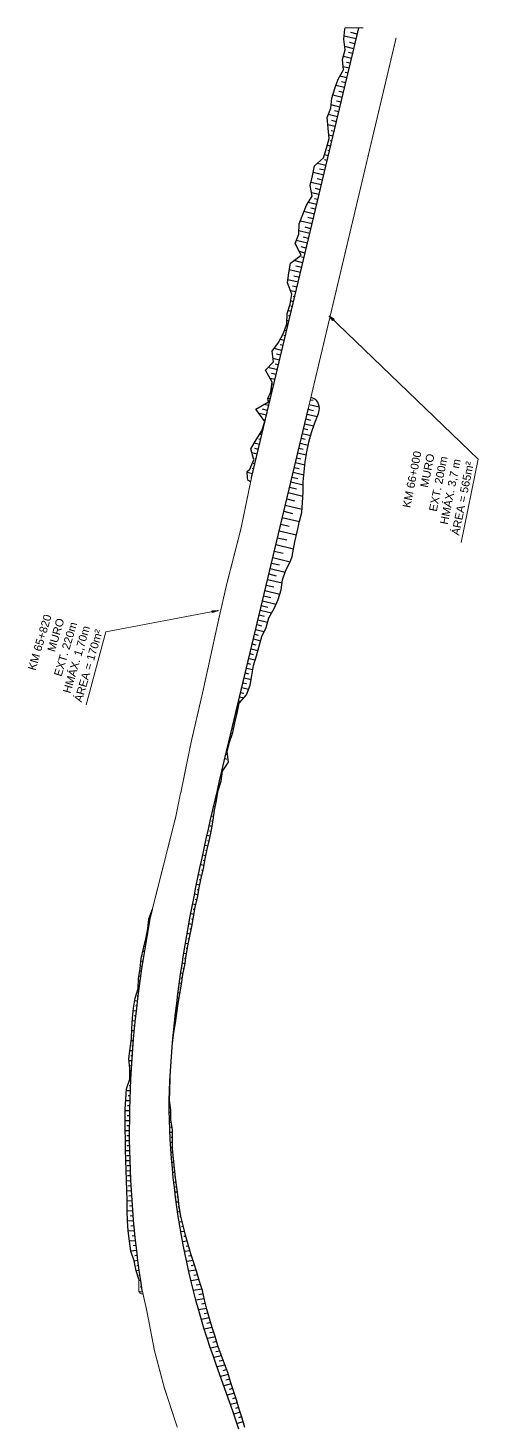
# Model space of a CAD drawing. Header units: metres. Extents: x 288738 to 324331, y 7399322 to 7465117.
# Drawn here: x 304968 to 305193, y 7437224 to 7437922 of the extents above; entities that cross this region are included whole.
import ezdxf

# ---------------------------------------------------------------- set-up
doc = ezdxf.new("R2010")
doc.units = ezdxf.units.M
doc.header["$LTSCALE"] = 10
for name, color, linetype in [('F-HZ-ATERRO-TALUDE', 110, 'Continuous'), ('F-HZ-MUROS', 210, 'Continuous'), ('F-HZ-PIANO-CORTE', 10, 'Continuous'), ('F-HZ-TALUDE', 2, 'Continuous')]:
    doc.layers.add(name, color=color, linetype=linetype)
doc.layers.add('U-HZ-TEXTO-MUROS', color=2, linetype='Continuous', lineweight=0)
doc.styles.add('ARIAL', font='arial.ttf')
doc.styles.add('DIM', font='arial.ttf', dxfattribs={"width": 0.8})
doc.dimstyles.new('U-1_2000', dxfattribs={"dimscale": 2, "dimtxt": 1.5, "dimasz": 0.75, "dimexe": 0.75, "dimexo": 0.75, "dimgap": 0.25, "dimtad": 1, "dimzin": 4, "dimtxsty": 'DIM', "dimblk": 'ARCHTICK', "dimcen": 0.7, "dimdle": 0.75, "dimclrd": 256, "dimclre": 256, "dimclrt": 256, "dimaunit": 1, "dimadec": 3, "dimazin": 2, "dimtfac": 1, "dimtofl": 0, "dimtmove": 0, "dimatfit": 3, "dimldrblk": 'CLOSEDBLANK', "dimfxl": 0, "dimtolj": 1, "dimtzin": 0, "dimlwd": -1, "dimlwe": -1, "dimarcsym": 0})

# ---------------------------------------------------------------- blocks, each defined once
blk = doc.blocks.new('_ArchTick')
at = {"color": 0, "linetype": 'ByBlock', "const_width": 0.15}
blk.add_lwpolyline([(-0.5, -0.5), (0.5, 0.5)], dxfattribs=at)

msp = doc.modelspace()

# ---------------------------------------------------------------- linework, layer by layer
at = {"layer": 'F-HZ-ATERRO-TALUDE', "linetype": 'Continuous', "lineweight": -3}
for p, q in [((305132.28, 7437916.507), (305126.311, 7437917.917)), ((305132.854, 7437918.941), (305129.681, 7437919.687)), ((305131.129, 7437911.642), (305126.564, 7437912.725)), ((305130.552, 7437909.209), (305128.526, 7437909.691)), ((305131.706, 7437914.074), (305128.999, 7437914.715)), ((305128.816, 7437901.913), (305125.833, 7437902.623)), ((305129.974, 7437906.777), (305125.893, 7437907.748)), ((305129.395, 7437904.345), (305127.5, 7437904.796)), ((305127.659, 7437897.049), (305124.156, 7437897.882)), ((305127.08, 7437894.617), (305125.044, 7437895.101)), ((305128.238, 7437899.481), (305126.854, 7437899.81)), ((305125.344, 7437887.32), (305120.625, 7437888.443)), ((305126.501, 7437892.184), (305122.128, 7437893.225)), ((305125.922, 7437889.752), (305123.621, 7437890.3)), ((305124.186, 7437882.456), (305119.81, 7437883.498)), ((305124.765, 7437884.888), (305122.427, 7437885.445)), ((305123.028, 7437877.592), (305118.339, 7437878.708)), ((305122.45, 7437875.16), (305120.156, 7437875.706)), ((305123.607, 7437880.024), (305121.443, 7437880.539)), ((305121.871, 7437872.728), (305118.133, 7437873.617)), ((305120.713, 7437867.864), (305118.662, 7437868.352)), ((305121.292, 7437870.296), (305119.846, 7437870.64)), ((305119.556, 7437863), (305117.89, 7437863.396)), ((305118.977, 7437860.567), (305118.078, 7437860.781)), ((305120.134, 7437865.432), (305119.35, 7437865.618)), ((305117.241, 7437853.271), (305112.849, 7437854.316)), ((305118.398, 7437858.135), (305116.412, 7437858.608)), ((305117.819, 7437855.703), (305116.452, 7437856.029)), ((305116.083, 7437848.407), (305110.76, 7437849.674)), ((305115.504, 7437845.975), (305112.861, 7437846.604)), ((305116.662, 7437850.839), (305113.967, 7437851.48)), ((305114.925, 7437843.543), (305109.629, 7437844.803)), ((305113.768, 7437838.679), (305110.013, 7437839.572)), ((305114.347, 7437841.111), (305111.909, 7437841.691)), ((305112.61, 7437833.815), (305108.356, 7437834.827)), ((305113.189, 7437836.247), (305111.493, 7437836.65)), ((305110.295, 7437824.086), (305104.427, 7437825.483)), ((305111.453, 7437828.95), (305106.194, 7437830.202)), ((305110.874, 7437826.518), (305108.084, 7437827.182)), ((305112.031, 7437831.383), (305109.573, 7437831.968)), ((305109.137, 7437819.222), (305103.676, 7437820.522)), ((305109.716, 7437821.654), (305106.774, 7437822.354)), ((305107.98, 7437814.358), (305102.381, 7437815.691)), ((305107.401, 7437811.926), (305104.902, 7437812.521)), ((305108.559, 7437816.79), (305105.904, 7437817.422)), ((305105.665, 7437804.63), (305101.175, 7437805.698)), ((305106.822, 7437809.494), (305103.862, 7437810.198)), ((305106.243, 7437807.062), (305105.007, 7437807.356)), ((305104.507, 7437799.766), (305098.9, 7437801.1)), ((305103.928, 7437797.333), (305101.204, 7437797.982)), ((305105.086, 7437802.198), (305102.235, 7437802.876)), ((305103.349, 7437794.901), (305098.161, 7437796.136)), ((305102.192, 7437790.037), (305099.504, 7437790.677)), ((305102.771, 7437792.469), (305100.581, 7437792.991)), ((305101.034, 7437785.173), (305099.55, 7437785.526)), ((305101.613, 7437787.605), (305100.814, 7437787.795)), ((305099.877, 7437780.309), (305098.251, 7437780.696)), ((305099.298, 7437777.877), (305098.532, 7437778.059)), ((305100.455, 7437782.741), (305099.719, 7437782.916)), ((305097.562, 7437770.581), (305096.509, 7437770.831)), ((305098.719, 7437775.445), (305097.683, 7437775.691)), ((305098.14, 7437773.013), (305097.73, 7437773.11)), ((305096.404, 7437765.716), (305094.262, 7437766.226)), ((305095.825, 7437763.284), (305094.348, 7437763.636)), ((305096.983, 7437768.149), (305096.254, 7437768.322)), ((305094.089, 7437755.988), (305090.755, 7437756.781)), ((305095.246, 7437760.852), (305091.272, 7437761.798)), ((305094.668, 7437758.42), (305092.541, 7437758.926)), ((305092.931, 7437751.124), (305088.264, 7437752.235)), ((305092.352, 7437748.692), (305090.025, 7437749.246)), ((305093.51, 7437753.556), (305091.864, 7437753.948)), ((305091.774, 7437746.26), (305089.375, 7437746.831)), ((305090.616, 7437741.396), (305089.859, 7437741.576)), ((305091.195, 7437743.828), (305090.727, 7437743.939)), ((305089.458, 7437736.532), (305088.256, 7437736.818)), ((305089.256, 7437735.68), (305088.84, 7437735.779)), ((305090.037, 7437738.964), (305089.637, 7437739.059)), ((305109.471, 7437736.181, -708), (305110.816, 7437735.861, -708)), ((305087.519, 7437728.383), (305083.874, 7437729.251)), ((305088.098, 7437730.816), (305085.599, 7437731.41)), ((305088.677, 7437733.248), (305086.248, 7437733.826)), ((305107.702, 7437728.965), (305112.915, 7437727.725)), ((305108.276, 7437731.377), (305110.966, 7437730.737)), ((305108.897, 7437733.77, -708), (305113.877, 7437732.585, -708)), ((305085.783, 7437721.087), (305085.603, 7437721.13)), ((305086.362, 7437723.519), (305086.143, 7437723.571)), ((305086.941, 7437725.951), (305086.51, 7437726.054)), ((305105.98, 7437721.728), (305108.132, 7437721.216)), ((305106.556, 7437724.148), (305111.108, 7437723.064)), ((305107.13, 7437726.561), (305109.553, 7437725.985)), ((305084.047, 7437713.791), (305081.419, 7437714.416)), ((305084.625, 7437716.223), (305083.716, 7437716.439)), ((305085.204, 7437718.655), (305084.206, 7437718.893)), ((305104.245, 7437714.438), (305108.381, 7437713.454)), ((305104.824, 7437716.87), (305106.889, 7437716.378)), ((305105.403, 7437719.302), (305109.58, 7437718.307)), ((305082.889, 7437708.927), (305080.205, 7437709.566)), ((305082.31, 7437706.495), (305081.625, 7437706.658)), ((305083.468, 7437711.359), (305081.752, 7437711.767)), ((305102.511, 7437707.151), (305104.734, 7437706.622)), ((305103.088, 7437709.578), (305107.376, 7437708.557)), ((305103.666, 7437712.006), (305105.754, 7437711.51)), ((305080.574, 7437699.199), (305077.857, 7437699.845)), ((305081.153, 7437701.631), (305080.304, 7437701.833)), ((305081.731, 7437704.063), (305080.426, 7437704.373)), ((305100.79, 7437699.921), (305106.197, 7437698.634)), ((305101.363, 7437702.327), (305103.889, 7437701.726)), ((305101.936, 7437704.735), (305106.65, 7437703.613)), ((305099.01, 7437692.441), (305102.419, 7437691.629)), ((305099.65, 7437695.128), (305105.875, 7437693.647)), ((305100.218, 7437697.516), (305103.103, 7437696.829)), ((305097.619, 7437686.596), (305101.573, 7437685.655)), ((305098.367, 7437689.739), (305105.705, 7437687.993)), ((305096.139, 7437680.378), (305100.471, 7437679.347)), ((305096.873, 7437683.46), (305105.391, 7437681.433)), ((305094.609, 7437673.948), (305098.882, 7437672.931)), ((305095.401, 7437677.276), (305104.034, 7437675.236)), ((305093.001, 7437667.188), (305097.687, 7437666.073)), ((305093.819, 7437670.629), (305102.486, 7437668.566)), ((305091.405, 7437660.482), (305095.916, 7437659.409)), ((305092.174, 7437663.717), (305100.998, 7437661.618)), ((305089.332, 7437651.772), (305096.822, 7437649.989)), ((305089.987, 7437654.527), (305093.991, 7437653.574)), ((305090.638, 7437657.26), (305099.293, 7437655.2)), ((305087.37, 7437643.53), (305091.157, 7437642.629)), ((305088.035, 7437646.324), (305095.329, 7437644.589)), ((305088.683, 7437649.047), (305092.309, 7437648.185)), ((305086.095, 7437638.173), (305089.758, 7437637.301)), ((305086.704, 7437640.73), (305094.192, 7437638.947)), ((305084.373, 7437630.936), (305090.061, 7437629.582)), ((305084.93, 7437633.275), (305088.107, 7437632.519)), ((305085.497, 7437635.66), (305092.329, 7437634.034)), ((305082.663, 7437623.748), (305085.024, 7437623.187)), ((305083.241, 7437626.178), (305088.084, 7437625.025)), ((305083.817, 7437628.598), (305086.326, 7437628)), ((305080.952, 7437616.561), (305084.582, 7437615.697)), ((305081.529, 7437618.985), (305083.405, 7437618.538)), ((305082.095, 7437621.364), (305086.352, 7437620.351)), ((305079.217, 7437609.27), (305080.897, 7437608.871)), ((305079.795, 7437611.7), (305083.265, 7437610.874)), ((305080.373, 7437614.13), (305082.159, 7437613.705)), ((305077.484, 7437601.988), (305080.701, 7437601.222)), ((305078.061, 7437604.414), (305079.606, 7437604.046)), ((305078.639, 7437606.842), (305081.866, 7437606.074)), ((305075.751, 7437594.705), (305077.582, 7437594.269)), ((305076.329, 7437597.134), (305079.858, 7437596.294)), ((305076.906, 7437599.562), (305078.602, 7437599.158)), ((305074.081, 7437587.69), (305076.208, 7437587.184)), ((305074.601, 7437589.875), (305076.17, 7437589.502)), ((305075.176, 7437592.289), (305078.609, 7437591.472)), ((305073.573, 7437585.553), (305074.055, 7437585.438)), ((305066.718, 7437556.734), (305067.515, 7437556.545)), ((305067.26, 7437559.016), (305068.009, 7437558.838)), ((305029.577, 7437477.51), (305029.312, 7437477.558)), ((305030.028, 7437479.969), (305029.814, 7437480.008)), ((305030.483, 7437482.427), (305030.44, 7437482.435)), ((305028.272, 7437470.124), (305027.934, 7437470.183)), ((305028.699, 7437472.588), (305028.514, 7437472.62)), ((305029.135, 7437475.049), (305028.592, 7437475.146)), ((305027.033, 7437462.728), (305026.711, 7437462.78)), ((305027.439, 7437465.194), (305026.938, 7437465.277)), ((305027.851, 7437467.66), (305027.654, 7437467.693)), ((305025.869, 7437455.319), (305024.816, 7437455.479)), ((305026.248, 7437457.79), (305025.74, 7437457.869)), ((305026.637, 7437460.259), (305025.818, 7437460.389)), ((305025.135, 7437450.373), (305024.18, 7437450.511)), ((305024.781, 7437447.898), (305024.284, 7437447.968)), ((305025.497, 7437452.846), (305025.012, 7437452.918)), ((305024.437, 7437445.422), (305023.547, 7437445.544)), ((305024.102, 7437442.944), (305023.768, 7437442.989)), ((305023.155, 7437435.504), (305021.699, 7437435.681)), ((305023.461, 7437437.986), (305022.871, 7437438.059)), ((305023.777, 7437440.465), (305023.002, 7437440.566)), ((305022.574, 7437430.538), (305020.912, 7437430.726)), ((305022.299, 7437428.053), (305021.49, 7437428.141)), ((305022.859, 7437433.022), (305022.055, 7437433.116)), ((305021.537, 7437420.592), (305020.289, 7437420.711)), ((305022.034, 7437425.568), (305020.51, 7437425.726)), ((305021.78, 7437423.08), (305021.092, 7437423.149)), ((305021.084, 7437415.613), (305019.946, 7437415.711)), ((305020.876, 7437413.122), (305020.236, 7437413.174)), ((305021.306, 7437418.103), (305020.737, 7437418.155)), ((305020.677, 7437410.63), (305019.269, 7437410.738)), ((305020.493, 7437408.136), (305019.733, 7437408.191)), ((305020.318, 7437405.642), (305018.9, 7437405.738)), ((305020.008, 7437400.652), (305019.312, 7437400.692)), ((305020.158, 7437403.148), (305019.657, 7437403.179)), ((305019.635, 7437393.162), (305018.911, 7437393.192)), ((305019.746, 7437395.659), (305019.005, 7437395.694)), ((305019.873, 7437398.156), (305019.59, 7437398.171)), ((305019.368, 7437385.666), (305017.196, 7437385.727)), ((305019.533, 7437390.664), (305017.587, 7437390.737)), ((305019.446, 7437388.165), (305018.428, 7437388.199)), ((305019.251, 7437380.668), (305016.864, 7437380.712)), ((305019.214, 7437378.168), (305017.858, 7437378.186)), ((305019.306, 7437383.167), (305018.108, 7437383.195)), ((305019.183, 7437375.668), (305016.887, 7437375.688)), ((305019.17, 7437373.168), (305017.786, 7437373.174)), ((305019.164, 7437370.668), (305016.935, 7437370.666)), ((305019.193, 7437365.668), (305017.068, 7437365.646)), ((305019.175, 7437368.168), (305017.727, 7437368.16)), ((305019.271, 7437360.669), (305017.201, 7437360.627)), ((305019.229, 7437363.169), (305017.732, 7437363.145)), ((305019.331, 7437358.17), (305017.808, 7437358.131)), ((305019.397, 7437355.671), (305017.334, 7437355.608)), ((305019.572, 7437350.674), (305017.467, 7437350.59)), ((305019.482, 7437353.172), (305017.933, 7437353.118)), ((305019.795, 7437345.679), (305017.6, 7437345.57)), ((305019.681, 7437348.176), (305018.119, 7437348.106)), ((305019.929, 7437343.182), (305018.433, 7437343.101)), ((305020.067, 7437340.686), (305017.733, 7437340.548)), ((305020.225, 7437338.191), (305018.82, 7437338.101)), ((305020.387, 7437335.696), (305017.866, 7437335.522)), ((305020.756, 7437330.71), (305018, 7437330.493)), ((305020.57, 7437333.203), (305019.139, 7437333.097)), ((305021.173, 7437325.728), (305018.143, 7437325.459)), ((305020.963, 7437328.219), (305019.411, 7437328.089)), ((305021.404, 7437323.238), (305019.821, 7437323.09)), ((305021.638, 7437320.749), (305018.533, 7437320.444)), ((305022.152, 7437315.776), (305019.161, 7437315.452)), ((305021.894, 7437318.262), (305020.371, 7437318.105)), ((305022.713, 7437310.807), (305019.798, 7437310.463)), ((305022.432, 7437313.291), (305020.952, 7437313.124)), ((305023.018, 7437308.326), (305021.83, 7437308.18)), ((305023.324, 7437305.845), (305021.48, 7437305.609)), ((305023.653, 7437303.366), (305022.81, 7437303.255)), ((305023.982, 7437300.888), (305022.455, 7437300.678)), ((305024.335, 7437298.413), (305023.712, 7437298.324)), ((305024.689, 7437295.938), (305023.723, 7437295.796)), ((305025.571, 7437290.207), (305024.029, 7437289.961)), ((305025.187, 7437292.677), (305024.473, 7437292.567)), ((305025.066, 7437293.467), (305024.738, 7437293.417))]:
    msp.add_line(p, q, dxfattribs=at)
at = {"layer": 'F-HZ-MUROS', "linetype": 'Continuous', "lineweight": -3}
msp.add_line((305135.793, 7437921.985, 706), (305126.805, 7437922.019), dxfattribs=at)
at = {"layer": 'F-HZ-MUROS', "linetype": 'Continuous', "lineweight": -3, "const_width": 0.5}
for points in [[(305108.429, 7437732.017), (305152.259, 7437917.103)], [(305030.124, 7437479.945), (305034.819, 7437498.468), (305042.241, 7437527.825), (305044.499, 7437539.167), (305044.903, 7437540.44), (305047.331, 7437552.563), (305050.062, 7437565.763), (305055.819, 7437590.623), (305057.19, 7437596.896), (305059.249, 7437606.322), (305063.576, 7437626.076), (305067.598, 7437643.769), (305072.653, 7437663.481), (305074.72, 7437671.543), (305079.941, 7437696.779), (305080.015, 7437697.07)], [(305025.462, 7437290.878), (305027.744, 7437280.739), (305028.657, 7437275.982), (305031.556, 7437260.873), (305036.463, 7437242.34), (305041.713, 7437226.289), (305043.018, 7437222.41)]]:
    msp.add_lwpolyline(points, dxfattribs=at)
at = {"layer": 'F-HZ-PIANO-CORTE'}
for p, q in [((305071.621, 7437574.084), (305071.253, 7437574.171)), ((305072.181, 7437576.52), (305071.464, 7437576.691)), ((305072.763, 7437578.951), (305072.403, 7437579.037)), ((305069.704, 7437566.83), (305069.148, 7437566.962)), ((305070.55, 7437569.199), (305070.139, 7437569.297)), ((305071.129, 7437571.631), (305070.306, 7437571.827)), ((305065.066, 7437547.377), (305064.534, 7437547.502)), ((305065.398, 7437549.867), (305065.253, 7437549.901)), ((305063.297, 7437540.089), (305063.057, 7437540.145)), ((305063.936, 7437542.507), (305063.388, 7437542.635)), ((305064.637, 7437544.91), (305064.299, 7437544.989)), ((305061.935, 7437532.708), (305061.119, 7437532.896)), ((305062.369, 7437535.172), (305062.026, 7437535.252)), ((305062.828, 7437537.632), (305062.249, 7437537.767)), ((305061.113, 7437527.769), (305060.001, 7437528.023)), ((305060.709, 7437525.298), (305060.077, 7437525.442)), ((305061.511, 7437530.241), (305061.035, 7437530.35)), ((305059.426, 7437517.905), (305057.799, 7437518.268)), ((305060.292, 7437522.831), (305058.894, 7437523.147)), ((305059.868, 7437520.366), (305059.106, 7437520.537)), ((305058.327, 7437513.033), (305056.718, 7437513.386)), ((305057.761, 7437510.601), (305056.972, 7437510.772)), ((305058.93, 7437515.457), (305058.093, 7437515.643)), ((305057.264, 7437508.153), (305055.653, 7437508.501)), ((305056.79, 7437505.701), (305055.959, 7437505.879)), ((305055.28, 7437498.365), (305053.581, 7437498.718)), ((305056.352, 7437503.242), (305054.607, 7437503.612)), ((305055.858, 7437500.795), (305054.975, 7437500.98)), ((305054.196, 7437493.491), (305052.576, 7437493.82)), ((305053.694, 7437491.046), (305052.887, 7437491.208)), ((305054.723, 7437495.931), (305053.899, 7437496.101)), ((305052.22, 7437483.705), (305050.63, 7437484.011)), ((305053.224, 7437488.594), (305051.591, 7437488.918)), ((305052.734, 7437486.147), (305051.921, 7437486.306)), ((305051.319, 7437478.795), (305049.695, 7437479.1)), ((305050.889, 7437476.337), (305050.064, 7437476.489)), ((305051.749, 7437481.254), (305050.954, 7437481.405)), ((305049.429, 7437468.994), (305047.91, 7437469.26)), ((305050.458, 7437473.879), (305048.788, 7437474.183)), ((305049.967, 7437471.433), (305049.156, 7437471.577)), ((305048.425, 7437464.102), (305047.062, 7437464.333)), ((305048.918, 7437466.55), (305048.2, 7437466.674)), ((305047.582, 7437459.183), (305046.245, 7437459.4)), ((305047.223, 7437456.714), (305046.536, 7437456.822)), ((305047.988, 7437461.645), (305047.319, 7437461.756)), ((305045.816, 7437449.355), (305044.711, 7437449.518)), ((305046.886, 7437454.241), (305045.46, 7437454.462)), ((305046.384, 7437451.794), (305045.733, 7437451.892)), ((305045.084, 7437444.418), (305043.999, 7437444.569)), ((305044.672, 7437441.955), (305044.166, 7437442.024)), ((305045.422, 7437446.89), (305044.887, 7437446.967)), ((305043.474, 7437434.558), (305042.692, 7437434.655)), ((305044.243, 7437439.494), (305043.326, 7437439.615)), ((305043.855, 7437437.027), (305043.431, 7437437.081)), ((305042.743, 7437429.616), (305042.099, 7437429.691)), ((305042.398, 7437427.142), (305042.11, 7437427.174)), ((305043.108, 7437432.088), (305042.751, 7437432.13)), ((305041.663, 7437422.196), (305041.478, 7437422.215)), ((305042.053, 7437424.667), (305041.547, 7437424.721)), ((305040.929, 7437417.247), (305040.869, 7437417.252)), ((305041.274, 7437419.724), (305041.04, 7437419.747)), ((305039.231, 7437392.313), (305039.181, 7437392.315)), ((305039.291, 7437394.812), (305039.234, 7437394.815)), ((305039.173, 7437389.814), (305039.039, 7437389.819)), ((305039.12, 7437387.315), (305039.042, 7437387.318)), ((305039.22, 7437384.812), (305038.915, 7437384.821)), ((305039.705, 7437379.807), (305038.919, 7437379.821)), ((305039.52, 7437382.307), (305039.209, 7437382.314)), ((305040.035, 7437374.816), (305039.058, 7437374.823)), ((305039.77, 7437377.312), (305039.375, 7437377.317)), ((305040.468, 7437372.322), (305039.809, 7437372.323)), ((305040.614, 7437369.831), (305039.261, 7437369.827)), ((305040.543, 7437364.848), (305039.527, 7437364.835)), ((305040.57, 7437367.34), (305039.977, 7437367.335)), ((305040.725, 7437359.865), (305039.856, 7437359.845)), ((305040.525, 7437362.354), (305040.102, 7437362.347)), ((305041.011, 7437357.379), (305040.525, 7437357.366)), ((305041.272, 7437354.895), (305040.248, 7437354.861)), ((305041.527, 7437352.411), (305040.995, 7437352.39)), ((305041.8, 7437349.929), (305040.703, 7437349.882)), ((305042.412, 7437344.972), (305041.221, 7437344.909)), ((305042.077, 7437347.448), (305041.512, 7437347.421)), ((305043.065, 7437340.023), (305041.802, 7437339.943)), ((305042.754, 7437342.497), (305042.125, 7437342.461)), ((305043.373, 7437337.548), (305042.741, 7437337.505)), ((305043.683, 7437335.076), (305042.445, 7437334.984)), ((305044.426, 7437330.141), (305043.152, 7437330.035)), ((305044.001, 7437332.603), (305043.393, 7437332.555)), ((305045.404, 7437325.234), (305043.92, 7437325.094)), ((305044.867, 7437327.682), (305044.195, 7437327.622)), ((305045.96, 7437322.789), (305045.142, 7437322.708)), ((305046.592, 7437320.356), (305044.752, 7437320.164)), ((305047.971, 7437315.511), (305045.645, 7437315.244)), ((305047.249, 7437317.928), (305046.218, 7437317.815)), ((305049.345, 7437310.679), (305046.601, 7437310.337)), ((305048.675, 7437313.095), (305047.394, 7437312.942)), ((305050.056, 7437308.271), (305048.578, 7437308.079)), ((305050.825, 7437305.875), (305047.618, 7437305.441)), ((305051.595, 7437303.482), (305049.873, 7437303.24)), ((305052.367, 7437301.093), (305048.698, 7437300.559)), ((305053.758, 7437296.302), (305049.839, 7437295.691)), ((305053.085, 7437298.7), (305051.173, 7437298.412)), ((305055.251, 7437291.538), (305051.041, 7437290.838)), ((305054.488, 7437293.916), (305052.461, 7437293.59)), ((305055.869, 7437289.139), (305053.769, 7437288.779)), ((305056.424, 7437286.729), (305052.305, 7437286.001)), ((305057.641, 7437281.931), (305053.63, 7437281.179)), ((305057.025, 7437284.328), (305054.994, 7437283.959)), ((305058.958, 7437277.155), (305055.015, 7437276.375)), ((305058.295, 7437279.542), (305056.308, 7437279.159)), ((305059.693, 7437274.786), (305057.715, 7437274.384)), ((305060.436, 7437272.418), (305056.461, 7437271.589)), ((305061.982, 7437267.701), (305057.97, 7437266.822)), ((305061.213, 7437270.06), (305059.214, 7437269.632)), ((305063.347, 7437262.947), (305059.539, 7437262.074)), ((305062.652, 7437265.322), (305060.702, 7437264.885)), ((305064.193, 7437260.609), (305062.272, 7437260.16)), ((305065.042, 7437258.273), (305061.167, 7437257.347)), ((305066.774, 7437253.613), (305062.84, 7437252.635)), ((305065.901, 7437255.941), (305063.952, 7437255.466)), ((305068.507, 7437248.954), (305064.519, 7437247.926)), ((305067.68, 7437251.293), (305065.68, 7437250.787)), ((305069.194, 7437246.577), (305067.277, 7437246.074)), ((305069.916, 7437244.208), (305066.198, 7437243.216)), ((305071.457, 7437239.493), (305067.877, 7437238.506)), ((305070.68, 7437241.849), (305068.859, 7437241.355)), ((305072.955, 7437234.762), (305069.556, 7437233.797)), ((305072.248, 7437237.14), (305070.482, 7437236.646)), ((305073.603, 7437232.366), (305072, 7437231.904)), ((305074.334, 7437229.992), (305071.221, 7437229.082)), ((305075.824, 7437225.246), (305072.822, 7437224.346)), ((305075.11, 7437227.629), (305073.574, 7437227.174))]:
    msp.add_line(p, q, dxfattribs=at)
at = {"layer": 'F-HZ-TALUDE', "linetype": 'Continuous', "lineweight": -3}
for p, q in [((305069.871, 7437569.997), (305108.429, 7437732.017)), ((305068.485, 7437554.919), (305067.843, 7437560.203))]:
    msp.add_line(p, q, dxfattribs=at)
msp.add_lwpolyline([(305079.6, 7437695.131, -0.3694589), (305078.035, 7437697.18), (305077.905, 7437700.367), (305079.195, 7437701.409), (305081.137, 7437706.086), (305079.666, 7437711.576), (305082.433, 7437716.057), (305085.231, 7437720.531), (305086.671, 7437725.328), (305082.257, 7437731.518), (305088.554, 7437735.159), (305088.256, 7437736.818), (305089.613, 7437740.047), (305090.411, 7437744.996), (305087.056, 7437750.935), (305090.966, 7437755.144), (305090.284, 7437760.446), (305093.482, 7437764.824), (305096.007, 7437769.363), (305097.631, 7437774.116), (305097.799, 7437779.216), (305099.263, 7437784.007), (305100.192, 7437788.926), (305097.965, 7437794.595), (305098.601, 7437799.584), (305099.57, 7437804.492), (305104.764, 7437808.396), (305101.845, 7437814.231), (305103.58, 7437818.957), (305103.891, 7437824.023), (305105.625, 7437828.75), (305107.466, 7437833.451), (305110.348, 7437837.905), (305109.265, 7437843.302), (305110.443, 7437848.162), (305111.468, 7437853.057), (305115.938, 7437857.133), (305117.473, 7437861.908), (305118.824, 7437866.726), (305118.3, 7437871.99), (305117.759, 7437877.259), (305119.637, 7437881.951), (305120.197, 7437886.958), (305121.584, 7437891.767), (305123.343, 7437896.488), (305125.974, 7437901.002), (305125.517, 7437906.25), (305126.732, 7437911.096), (305126.188, 7437916.354), (305126.582, 7437921.382), (305126.805, 7437922.019)], format="xyb", dxfattribs=at)
for points in [[(305080.015, 7437697.07), (305128.459, 7437900.41), (305129.616, 7437905.274), (305130.772, 7437910.137), (305131.924, 7437914.997), (305133.07, 7437919.857), (305133.572, 7437921.993)], [(305066.405, 7437555.413), (305067.557, 7437560.271), (305068.713, 7437565.133), (305108.429, 7437732.017)], [(305073.785, 7437584.485), (305077.587, 7437588.72), (305079.341, 7437593.442), (305080.234, 7437598.369), (305081.043, 7437603.316), (305082.474, 7437608.115), (305083.852, 7437612.927), (305085.126, 7437617.763), (305087.315, 7437622.382), (305088.715, 7437627.189), (305091.265, 7437631.721), (305093.397, 7437636.354), (305094.865, 7437641.144), (305095.536, 7437646.124), (305097.121, 7437650.886), (305099.431, 7437655.476), (305100.258, 7437657.849), (305101.683, 7437665.11), (305102.838, 7437670.084), (305104.075, 7437675.41), (305105.193, 7437679.801), (305105.533, 7437684.862), (305105.813, 7437689.935), (305105.898, 7437695.054), (305106.319, 7437700.094), (305106.792, 7437705.121), (305107.632, 7437710.061), (305108.71, 7437714.943), (305109.962, 7437719.785), (305111.621, 7437724.53), (305113.52, 7437729.218), (305113.757, 7437730.749)], [(305069.068, 7437565.049), (305070.76, 7437569.786), (305071.743, 7437574.691), (305072.907, 7437579.554)], [(305073.753, 7437221.481), (305072.263, 7437226.069), (305070.687, 7437230.626), (305069.068, 7437235.167), (305062.597, 7437253.318), (305060.985, 7437257.859), (305059.422, 7437262.414), (305057.916, 7437266.985), (305056.468, 7437271.567), (305055.075, 7437276.168), (305053.738, 7437280.788), (305052.456, 7437285.428), (305051.229, 7437290.086), (305050.059, 7437294.762), (305048.946, 7437299.454), (305047.889, 7437304.163), (305046.889, 7437308.886), (305045.947, 7437313.625), (305045.062, 7437318.377), (305044.235, 7437323.141), (305043.466, 7437327.918), (305042.755, 7437332.707), (305042.103, 7437337.506), (305041.509, 7437342.315), (305040.974, 7437347.133), (305040.498, 7437351.959), (305040.081, 7437356.792), (305039.724, 7437361.632), (305039.426, 7437366.477), (305039.187, 7437371.328), (305039.008, 7437376.183), (305038.889, 7437381.041), (305038.922, 7437385.898), (305039.067, 7437390.754), (305039.266, 7437395.607), (305039.521, 7437400.458), (305039.83, 7437405.306), (305040.195, 7437410.151), (305040.6, 7437414.999), (305041.049, 7437419.847), (305041.544, 7437424.694), (305042.081, 7437429.541), (305042.658, 7437434.387), (305043.274, 7437439.232), (305043.929, 7437444.077), (305044.621, 7437448.92), (305045.35, 7437453.762), (305046.114, 7437458.603), (305046.91, 7437463.443), (305047.736, 7437468.283), (305048.594, 7437473.121), (305049.48, 7437477.959), (305050.393, 7437482.796), (305051.335, 7437487.632), (305052.3, 7437492.468), (305053.286, 7437497.304), (305054.294, 7437502.14), (305055.323, 7437506.976), (305056.371, 7437511.813), (305057.437, 7437516.65), (305058.519, 7437521.488), (305059.614, 7437526.328), (305060.721, 7437531.17), (305061.84, 7437536.014), (305062.97, 7437540.859), (305064.11, 7437545.707), (305065.256, 7437550.558), (305066.405, 7437555.413)], [(305040.575, 7437414.7), (305041.288, 7437419.823), (305042.05, 7437424.64), (305042.721, 7437429.467), (305043.433, 7437434.291), (305044.176, 7437439.114), (305045.016, 7437443.925), (305045.679, 7437448.765), (305046.79, 7437453.54), (305047.451, 7437458.388), (305048.247, 7437463.219), (305049.215, 7437468.025), (305050.272, 7437472.819), (305051.119, 7437477.654), (305051.966, 7437482.494), (305052.978, 7437487.308), (305053.905, 7437492.144), (305054.945, 7437496.961), (305056.088, 7437501.762), (305056.954, 7437506.626), (305057.938, 7437511.471), (305059.133, 7437516.274), (305060.01, 7437521.153), (305060.835, 7437526.05), (305061.627, 7437530.962), (305062.491, 7437535.863), (305063.424, 7437540.753), (305064.821, 7437545.539), (305065.483, 7437550.504)], [(305023.737, 7437296.497), (305022.459, 7437300.657), (305021.474, 7437305.637), (305019.772, 7437310.538), (305019.146, 7437315.578), (305018.51, 7437320.618), (305018.127, 7437325.671), (305017.993, 7437330.757), (305017.858, 7437335.836), (305017.724, 7437340.902), (305017.59, 7437345.971), (305017.455, 7437351.048), (305017.32, 7437356.126), (305017.186, 7437361.203), (305017.051, 7437366.279), (305016.917, 7437371.348), (305016.882, 7437376.422), (305016.86, 7437381.482), (305017.289, 7437386.541), (305017.649, 7437391.6), (305019.303, 7437396.592), (305019.314, 7437401.654), (305018.797, 7437406.758), (305019.394, 7437411.791), (305020.1, 7437416.808), (305020.344, 7437421.863), (305020.562, 7437426.923), (305021.025, 7437431.96), (305021.928, 7437436.942), (305023.381, 7437441.845), (305023.608, 7437446.905), (305024.399, 7437451.887), (305024.981, 7437456.9), (305026.161, 7437461.816), (305027.266, 7437466.739), (305028.225, 7437471.681), (305028.756, 7437476.698), (305030.527, 7437481.487), (305030.527, 7437481.487)], [(305025.462, 7437290.878), (305025.462, 7437290.878), (305024.699, 7437295.869), (305023.985, 7437300.868), (305023.32, 7437305.873), (305022.704, 7437310.884), (305022.137, 7437315.901), (305021.62, 7437320.923), (305021.152, 7437325.951), (305020.733, 7437330.982), (305020.363, 7437336.018), (305020.043, 7437341.057), (305019.772, 7437346.098), (305019.551, 7437351.142), (305019.379, 7437356.189), (305019.257, 7437361.236), (305019.184, 7437366.285), (305019.161, 7437371.333), (305019.187, 7437376.382), (305019.263, 7437381.431), (305019.388, 7437386.478), (305019.562, 7437391.524), (305019.786, 7437396.568), (305020.06, 7437401.61), (305020.383, 7437406.649), (305020.755, 7437411.684), (305021.176, 7437416.713), (305021.643, 7437421.736), (305022.155, 7437426.754), (305022.71, 7437431.766), (305023.306, 7437436.772), (305023.943, 7437441.771), (305024.619, 7437446.764), (305025.332, 7437451.751), (305026.081, 7437456.73), (305026.865, 7437461.703), (305027.681, 7437466.669), (305028.529, 7437471.628), (305029.407, 7437476.581), (305030.527, 7437481.487), (305030.527, 7437481.487)], [(305076.655, 7437222.365), (305075.324, 7437226.979), (305073.828, 7437231.536), (305072.578, 7437236.156), (305071.055, 7437240.691), (305069.582, 7437245.237), (305068.257, 7437249.816), (305066.511, 7437254.285), (305064.856, 7437258.78), (305063.226, 7437263.283), (305061.937, 7437267.864), (305060.443, 7437272.396), (305059.015, 7437276.949), (305057.741, 7437281.542), (305056.555, 7437286.158), (305055.487, 7437290.801), (305054.016, 7437295.386), (305052.716, 7437300.012), (305051.227, 7437304.623), (305049.741, 7437309.251), (305048.446, 7437313.919), (305047.05, 7437318.591), (305045.828, 7437323.298), (305044.789, 7437328.035), (305043.967, 7437332.802), (305043.368, 7437337.593), (305042.769, 7437342.389), (305042.106, 7437347.188), (305041.569, 7437352), (305041.075, 7437356.821), (305040.52, 7437361.647), (305040.555, 7437366.488), (305040.641, 7437371.328), (305039.799, 7437376.175), (305039.674, 7437381.025), (305039.09, 7437385.893), (305039.193, 7437390.749), (305039.348, 7437397.162)]]:
    msp.add_lwpolyline(points, dxfattribs=at)
at = {"layer": 'F-HZ-TALUDE'}
msp.add_lwpolyline([(305113.757, 7437730.749, 0.4145388), (305109.691, 7437737.347, -0.1653158)], format="xyb", dxfattribs=at)
for points in [[(305072.907, 7437579.554), (305073.785, 7437584.485)], [(305067.843, 7437560.203), (305069.068, 7437565.049)], [(305065.483, 7437550.504), (305068.485, 7437554.919)]]:
    msp.add_lwpolyline(points, dxfattribs=at)
at = {"layer": 'U-HZ-TEXTO-MUROS', "elevation": 715.295}
msp.add_lwpolyline([(305023.768, 7437290.611), (305023.737, 7437296.497)], dxfattribs=at)
msp.add_lwpolyline([(305023.768, 7437290.611, 0.4068453), (305025.734, 7437289.207, -13.32029)], format="xyb", dxfattribs=at)

# ---------------------------------------------------------------- texts
at = {"layer": 'U-HZ-TEXTO-MUROS', "linetype": 'Continuous', "lineweight": -3, "char_height": 4, "attachment_point": 9, "style": 'ARIAL'}
for s, insert, rotation in [('KM 66+000\\PMURO \\P\\pi-16,l16,t16;EXT.^I200m\\P\\pi0,l0,tz;HMÁX. 3,7 m\\PÁREA = 565m²', (305191.143, 7437704.761), 78.620128), ('KM 65+820\\PMURO \\P\\pi-16,l16,t16;EXT.^I220m\\P\\pi0,l0,tz;HMÁX. 1,70m\\PÁREA = 170m²', (305005.876, 7437620.529, 4), 73.565205)]:
    msp.add_mtext(s, dxfattribs=dict(at, insert=insert, rotation=rotation))

# ---------------------------------------------------------------- leaders
at = {"layer": 'U-HZ-TEXTO-MUROS', "linetype": 'Continuous', "lineweight": -3}
for points in [[(305118.855, 7437778.172), (305193.145, 7437706.405), (305184.786, 7437664.874)], [(305063.364, 7437630.772, 4), (305007.339, 7437620.181, 4), (304997.412, 7437583.574, 4)]]:
    msp.add_leader(points, dimstyle='U-1_2000', override={"dimscale": 1, "dimasz": 3}, dxfattribs=at)

doc.saveas('drawing.dxf')
